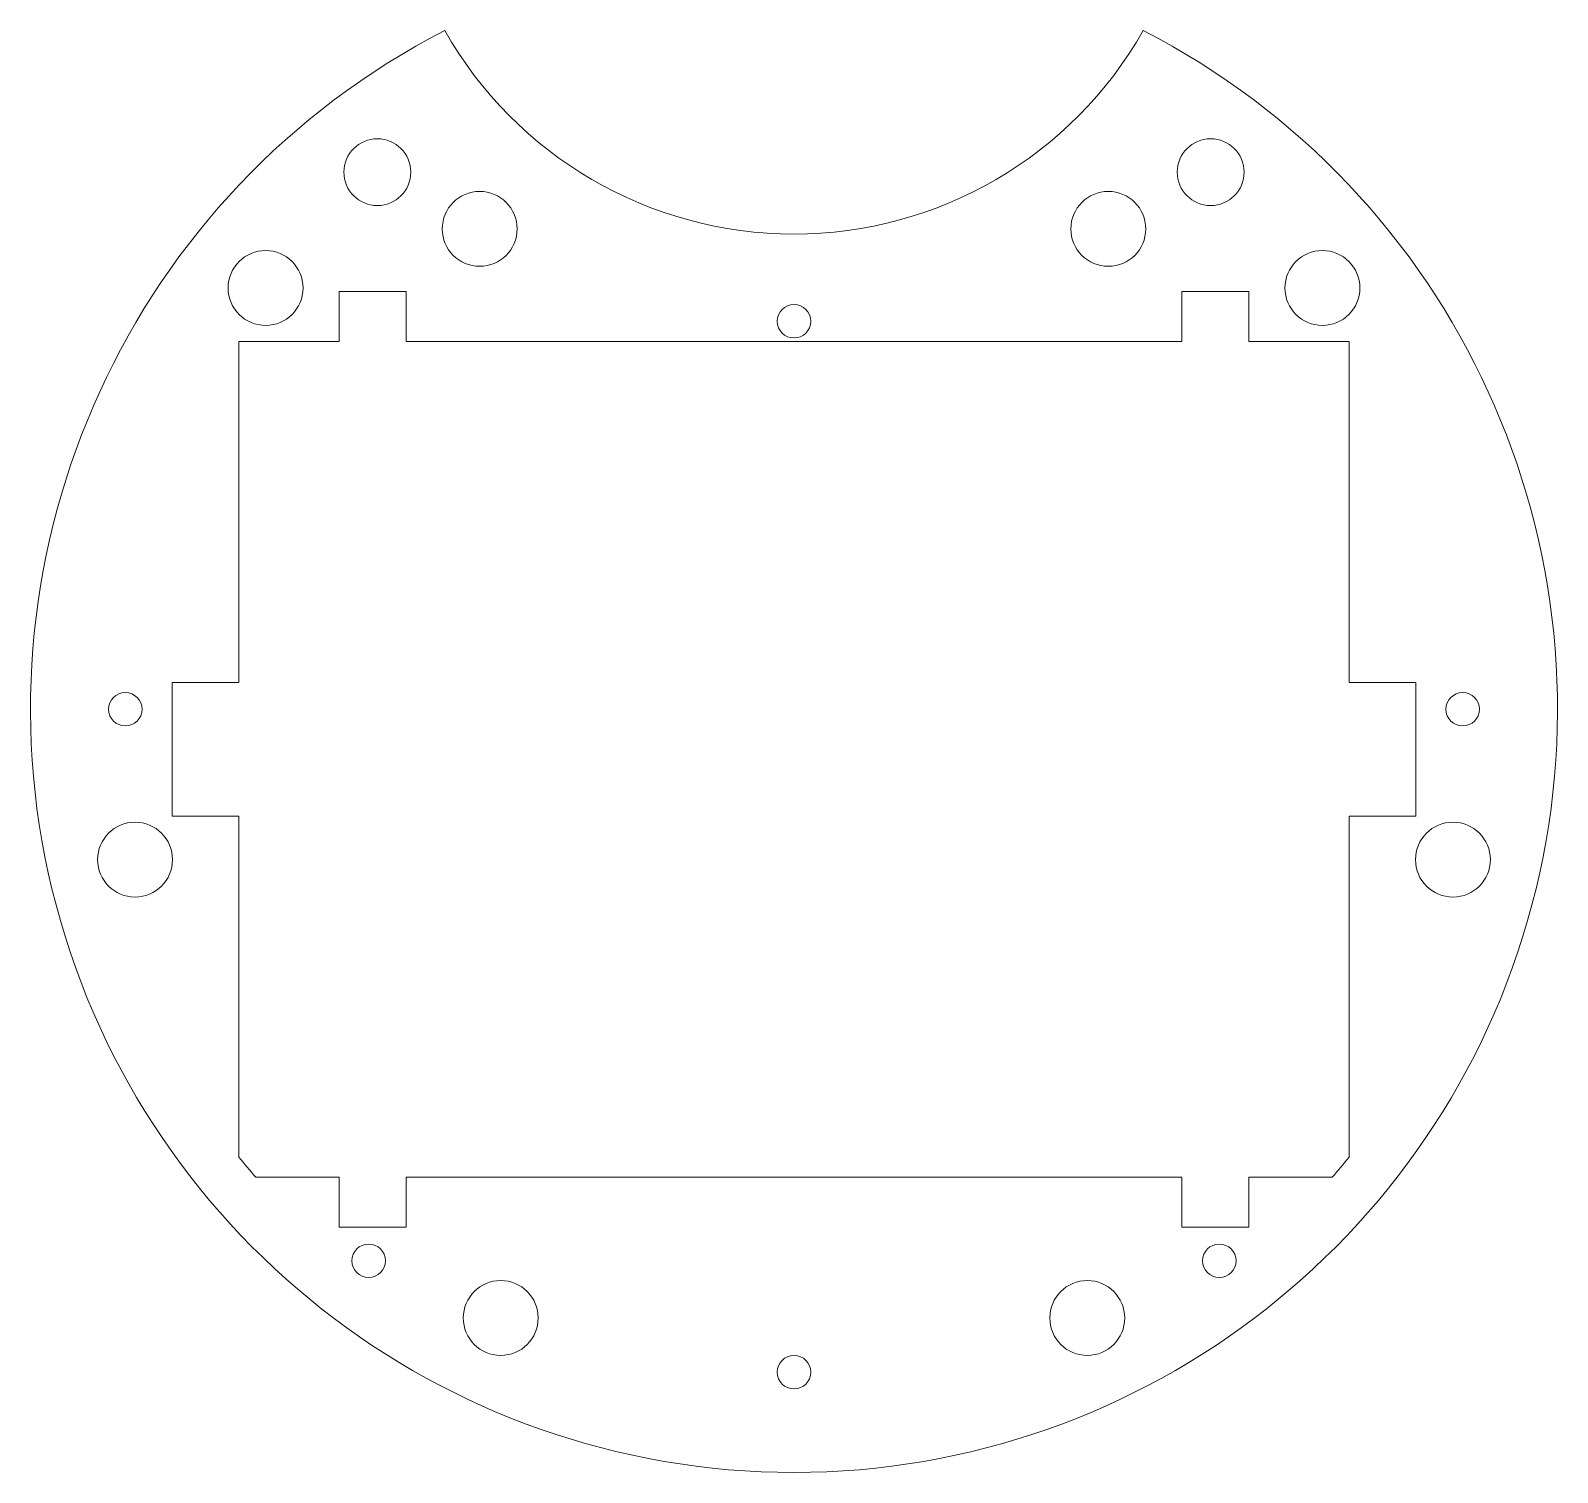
# Model space of a CAD drawing. Header units: inches. Extents: x -2.85 to 2.85, y -2.85 to 2.54.
import ezdxf

# ---------------------------------------------------------------- set-up
doc = ezdxf.new("R2010")
doc.units = ezdxf.units.IN
doc.header["$MEASUREMENT"] = 0

msp = doc.modelspace()

# ---------------------------------------------------------------- linework, layer by layer
at = {"color": 1, "linetype": 'ByBlock', "lineweight": 5}
for p, q in [((-1.7, 1.375), (-1.7, 1.5625)), ((-1.7, 1.5625), (-1.45, 1.5625)), ((-1.45, 1.5625), (-1.45, 1.375)), ((1.45, 1.5625), (1.45, 1.375)), ((1.7, 1.5625), (1.45, 1.5625)), ((1.7, 1.375), (1.7, 1.5625)), ((-2.075, 0.0999), (-2.075, 1.375)), ((-2.075, 1.375), (-1.7, 1.375)), ((-1.45, 1.375), (1.45, 1.375)), ((1.7, 1.375), (2.075, 1.375)), ((2.075, 1.375), (2.075, 0.0999)), ((-2.325, 0.0999), (-2.325, -0.4001)), ((-2.075, 0.0999), (-2.325, 0.0999)), ((2.075, 0.0999), (2.325, 0.0999)), ((2.325, 0.0999), (2.325, -0.4001)), ((-2.325, -0.4001), (-2.075, -0.4001)), ((-2.075, -1.6752), (-2.075, -0.4001)), ((2.325, -0.4001), (2.075, -0.4001)), ((2.075, -0.4001), (2.075, -1.6752)), ((-1.7, -1.75), (-2.0123, -1.75)), ((-1.7, -1.75), (-1.7, -1.9375)), ((1.45, -1.75), (-1.45, -1.75)), ((-1.45, -1.9375), (-1.45, -1.75)), ((1.45, -1.9375), (1.45, -1.75)), ((2.0123, -1.75), (1.7, -1.75)), ((1.7, -1.75), (1.7, -1.9375)), ((-1.7, -1.9375), (-1.45, -1.9375)), ((1.7, -1.9375), (1.45, -1.9375))]:
    msp.add_line(p, q, dxfattribs=at)
for centre, radius in [((-1.5577, 2.0086), 0.125), ((1.5577, 2.0086), 0.125), ((-1.175, 1.7965), 0.14), ((1.175, 1.7965), 0.14), ((-1.9756, 1.5755), 0.14), ((1.9756, 1.5755), 0.14), ((0, 1.4509), 0.0625), ((-2.5, 0), 0.0625), ((2.5, 0), 0.0625), ((-2.4635, -0.5623), 0.14), ((2.4635, -0.5623), 0.14), ((-1.5902, -2.0625), 0.0625), ((1.5902, -2.0625), 0.0625), ((-1.0964, -2.2766), 0.14), ((1.0964, -2.2766), 0.14), ((0, -2.4793), 0.0625)]:
    msp.add_circle(centre, radius, dxfattribs=at)
for centre, radius, start, end in [((0, 0), 2.8543, 117.2186, 62.7814), ((0, 3.2769), 1.5, 209.5, 330.5), ((0, 0), 2.6668, 218.9151, 221.0114), ((0, 0), 2.6668, 318.9886, 321.0849)]:
    msp.add_arc(centre, radius, start, end, dxfattribs=at)

doc.saveas('drawing.dxf')
